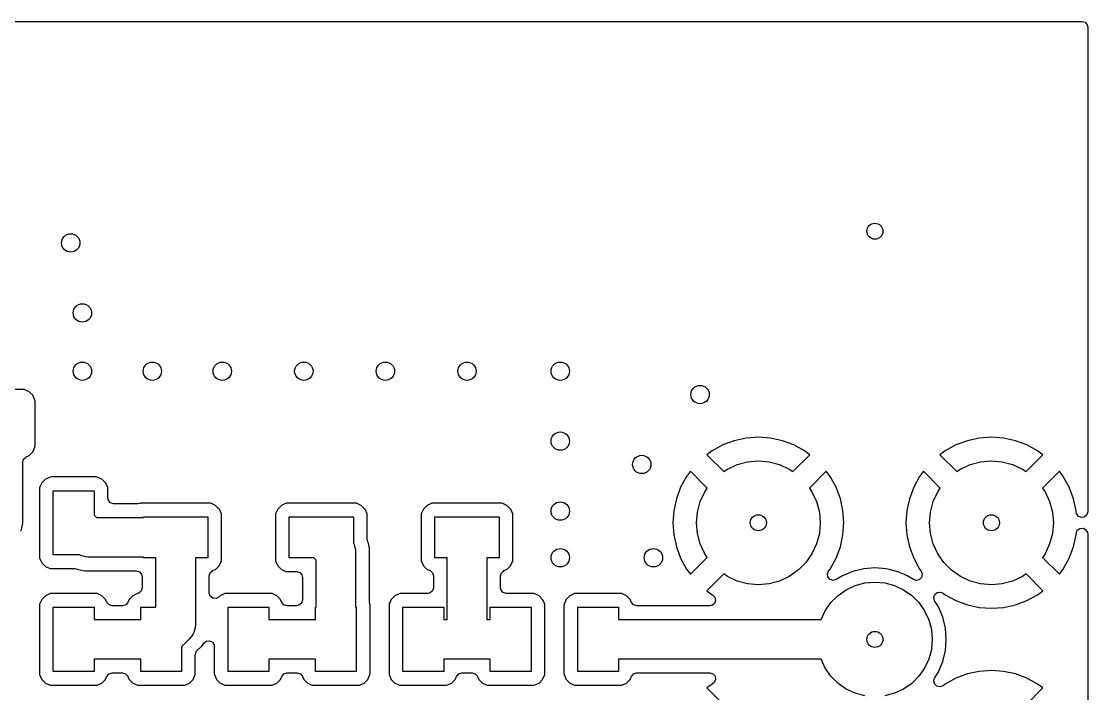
# Model space of a CAD drawing. Extents: x 4.84 to 7.21, y -4.81 to -3.25.
# Drawn here: x 6.294 to 7.209, y -3.825 to -3.248 of the extents above; entities that cross this region are included whole.
import ezdxf

# ---------------------------------------------------------------- set-up
doc = ezdxf.new("R2010")
doc.units = 0
doc.header["$MEASUREMENT"] = 0
doc.layers.add('BLACK', color=7, linetype='CONTINUOUS')

msp = doc.modelspace()

# ---------------------------------------------------------------- linework, layer by layer
at = {"layer": 'BLACK', "linetype": 'CONTINUOUS'}
for p, q in [((4.85139, -3.24803), (7.2037, -3.24803)), ((7.2037, -3.24803), (7.20638, -3.24882)), ((7.20638, -3.24882), (7.20821, -3.25093)), ((7.20821, -3.25093), (7.20866, -3.25299)), ((7.20866, -3.25299), (7.20866, -3.66864)), ((6.29533, -3.56373), (6.2368, -3.56373)), ((6.29632, -3.56384), (6.29533, -3.56373)), ((6.30037, -3.56563), (6.29632, -3.56384)), ((6.29632, -3.56384), (6.29632, -3.56384)), ((6.30349, -3.56876), (6.30037, -3.56563)), ((6.30037, -3.56563), (6.30037, -3.56563)), ((6.30466, -3.5714), (6.30349, -3.56876)), ((6.30528, -3.5728), (6.30466, -3.5714)), ((6.3054, -3.57379), (6.30528, -3.5728)), ((6.3054, -3.61232), (6.3054, -3.57379)), ((6.92606, -3.60472), (6.91563, -3.60547)), ((6.9365, -3.60547), (6.92606, -3.60472)), ((7.12606, -3.60472), (7.11563, -3.60547)), ((7.1365, -3.60547), (7.12606, -3.60472)), ((6.30349, -3.61736), (6.30528, -3.61331)), ((6.30528, -3.61331), (6.3054, -3.61232)), ((6.8956, -3.61135), (6.88642, -3.61636)), ((6.9054, -3.60769), (6.8956, -3.61135)), ((6.91563, -3.60547), (6.9054, -3.60769)), ((6.94673, -3.60769), (6.9365, -3.60547)), ((6.95653, -3.61135), (6.94673, -3.60769)), ((6.96571, -3.61636), (6.95653, -3.61135)), ((7.0956, -3.61135), (7.08642, -3.61636)), ((7.1054, -3.60769), (7.0956, -3.61135)), ((7.11563, -3.60547), (7.1054, -3.60769)), ((7.14673, -3.60769), (7.1365, -3.60547)), ((7.15653, -3.61135), (7.14673, -3.60769)), ((7.16571, -3.61636), (7.15653, -3.61135)), ((6.29562, -3.62348), (6.29773, -3.62165)), ((6.29773, -3.62165), (6.29779, -3.62162)), ((6.29779, -3.62162), (6.30037, -3.62049)), ((6.30037, -3.62049), (6.30349, -3.61736)), ((6.30037, -3.62049), (6.30037, -3.62049)), ((6.30037, -3.62049), (6.30037, -3.62049)), ((6.88642, -3.61636), (6.8819, -3.61975)), ((6.8819, -3.61975), (6.8819, -3.61975)), ((6.8819, -3.61975), (6.89637, -3.63422)), ((6.95576, -3.63422), (6.97023, -3.61975)), ((6.97023, -3.61975), (6.96571, -3.61636)), ((7.08642, -3.61636), (7.0819, -3.61975)), ((7.0819, -3.61975), (7.0819, -3.61975)), ((7.0819, -3.61975), (7.09637, -3.63422)), ((7.15576, -3.63422), (7.17023, -3.61975)), ((7.17023, -3.61975), (7.16571, -3.61636)), ((6.29483, -3.62616), (6.29562, -3.62348)), ((6.29483, -3.64879), (6.29483, -3.62616)), ((6.89637, -3.63422), (6.89949, -3.63203)), ((6.89949, -3.63203), (6.90789, -3.62811)), ((6.90789, -3.62811), (6.91684, -3.62572)), ((6.91684, -3.62572), (6.92606, -3.62491)), ((6.92606, -3.62491), (6.93529, -3.62572)), ((6.93529, -3.62572), (6.94424, -3.62811)), ((6.94424, -3.62811), (6.95264, -3.63203)), ((6.95264, -3.63203), (6.95576, -3.63422)), ((7.09637, -3.63422), (7.09949, -3.63203)), ((7.09949, -3.63203), (7.10789, -3.62811)), ((7.10789, -3.62811), (7.11684, -3.62572)), ((7.11684, -3.62572), (7.12606, -3.62491)), ((7.12606, -3.62491), (7.13529, -3.62572)), ((7.13529, -3.62572), (7.14424, -3.62811)), ((7.14424, -3.62811), (7.15264, -3.63203)), ((7.15264, -3.63203), (7.15576, -3.63422)), ((6.31426, -3.64063), (6.31114, -3.64376)), ((6.31831, -3.63884), (6.31426, -3.64063)), ((6.3193, -3.63873), (6.31831, -3.63884)), ((6.31831, -3.63884), (6.31831, -3.63884)), ((6.35783, -3.63873), (6.3193, -3.63873)), ((6.3193, -3.63873), (6.3193, -3.63873)), ((6.35882, -3.63884), (6.35783, -3.63873)), ((6.36287, -3.64063), (6.35882, -3.63884)), ((6.35882, -3.63884), (6.35882, -3.63884)), ((6.36599, -3.64376), (6.36287, -3.64063)), ((6.36287, -3.64063), (6.36287, -3.64063)), ((6.86437, -3.63841), (6.85936, -3.64759)), ((6.86775, -3.63389), (6.86437, -3.63841)), ((6.88222, -3.64836), (6.86775, -3.63389)), ((6.86775, -3.63389), (6.86775, -3.63389)), ((6.98438, -3.63389), (6.96991, -3.64836)), ((6.98776, -3.63841), (6.98438, -3.63389)), ((6.98438, -3.63389), (6.98438, -3.63389)), ((6.99277, -3.64759), (6.98776, -3.63841)), ((7.06437, -3.63841), (7.05936, -3.64759)), ((7.06775, -3.63389), (7.06437, -3.63841)), ((7.08222, -3.64836), (7.06775, -3.63389)), ((7.06775, -3.63389), (7.06775, -3.63389)), ((7.18438, -3.63389), (7.16991, -3.64836)), ((7.18776, -3.63841), (7.18438, -3.63389)), ((7.18438, -3.63389), (7.18438, -3.63389)), ((7.19277, -3.64759), (7.18776, -3.63841)), ((6.29483, -3.67273), (6.29483, -3.64879)), ((6.30935, -3.6478), (6.30923, -3.64879)), ((6.30923, -3.64879), (6.30923, -3.70732)), ((6.31114, -3.64376), (6.30935, -3.6478)), ((6.31114, -3.64376), (6.31114, -3.64376)), ((6.32106, -3.70556), (6.32106, -3.65056)), ((6.32106, -3.65056), (6.35606, -3.65056)), ((6.35606, -3.65056), (6.35606, -3.6716)), ((6.36693, -3.64588), (6.36599, -3.64376)), ((6.36778, -3.6478), (6.36693, -3.64588)), ((6.3679, -3.64879), (6.36778, -3.6478)), ((6.3679, -3.65683), (6.3679, -3.64879)), ((6.3679, -3.64879), (6.3679, -3.64879)), ((6.85936, -3.64759), (6.8557, -3.6574)), ((6.88004, -3.65148), (6.88222, -3.64836)), ((6.96991, -3.64836), (6.97209, -3.65148)), ((6.99643, -3.6574), (6.99277, -3.64759)), ((7.05936, -3.64759), (7.0557, -3.6574)), ((7.08004, -3.65148), (7.08222, -3.64836)), ((7.16991, -3.64836), (7.17209, -3.65148)), ((7.19643, -3.6574), (7.19277, -3.64759)), ((6.36834, -3.65889), (6.3679, -3.65683)), ((6.37017, -3.661), (6.36834, -3.65889)), ((6.8557, -3.6574), (6.85347, -3.66762)), ((6.87372, -3.66883), (6.87612, -3.65988)), ((6.87612, -3.65988), (6.88004, -3.65148)), ((6.97209, -3.65148), (6.97601, -3.65988)), ((6.97601, -3.65988), (6.97841, -3.66883)), ((6.99865, -3.66762), (6.99643, -3.6574)), ((7.0557, -3.6574), (7.05347, -3.66762)), ((7.07372, -3.66883), (7.07612, -3.65988)), ((7.07612, -3.65988), (7.08004, -3.65148)), ((7.17209, -3.65148), (7.17601, -3.65988)), ((7.17601, -3.65988), (7.17841, -3.66883)), ((7.19865, -3.66762), (7.19643, -3.6574)), ((6.37286, -3.66179), (6.37017, -3.661)), ((6.39375, -3.66179), (6.37286, -3.66179)), ((6.39545, -3.66143), (6.39375, -3.66179)), ((6.39561, -3.6614), (6.39545, -3.66144)), ((6.39545, -3.66144), (6.39545, -3.66143)), ((6.39576, -3.66137), (6.39561, -3.6614)), ((6.39581, -3.66134), (6.39576, -3.66137)), ((6.3968, -3.66123), (6.39581, -3.66134)), ((6.39581, -3.66134), (6.39581, -3.66134)), ((6.45533, -3.66123), (6.3968, -3.66123)), ((6.3968, -3.66123), (6.3968, -3.66123)), ((6.45632, -3.66134), (6.45533, -3.66123)), ((6.46037, -3.66313), (6.45632, -3.66134)), ((6.45632, -3.66134), (6.45632, -3.66134)), ((6.46349, -3.66626), (6.46037, -3.66313)), ((6.46037, -3.66313), (6.46037, -3.66313)), ((6.46359, -3.66648), (6.46349, -3.66626)), ((6.46528, -3.6703), (6.46359, -3.66648)), ((6.51364, -3.66626), (6.51185, -3.6703)), ((6.51676, -3.66313), (6.51364, -3.66626)), ((6.51364, -3.66626), (6.51364, -3.66626)), ((6.52081, -3.66134), (6.51676, -3.66313)), ((6.5218, -3.66123), (6.52081, -3.66134)), ((6.52081, -3.66134), (6.52081, -3.66134)), ((6.58033, -3.66123), (6.5218, -3.66123)), ((6.5218, -3.66123), (6.5218, -3.66123)), ((6.58132, -3.66134), (6.58033, -3.66123)), ((6.58537, -3.66313), (6.58132, -3.66134)), ((6.58132, -3.66134), (6.58132, -3.66134)), ((6.58849, -3.66626), (6.58537, -3.66313)), ((6.58537, -3.66313), (6.58537, -3.66313)), ((6.58859, -3.66648), (6.58849, -3.66626)), ((6.59028, -3.6703), (6.58859, -3.66648)), ((6.63864, -3.66626), (6.63685, -3.6703)), ((6.64176, -3.66313), (6.63864, -3.66626)), ((6.63864, -3.66626), (6.63864, -3.66626)), ((6.64581, -3.66134), (6.64176, -3.66313)), ((6.6468, -3.66123), (6.64581, -3.66134)), ((6.64581, -3.66134), (6.64581, -3.66134)), ((6.70533, -3.66123), (6.6468, -3.66123)), ((6.6468, -3.66123), (6.6468, -3.66123)), ((6.70632, -3.66134), (6.70533, -3.66123)), ((6.71037, -3.66313), (6.70632, -3.66134)), ((6.70632, -3.66134), (6.70632, -3.66134)), ((6.71349, -3.66626), (6.71037, -3.66313)), ((6.71037, -3.66313), (6.71037, -3.66313)), ((6.71359, -3.66648), (6.71349, -3.66626)), ((6.71528, -3.6703), (6.71359, -3.66648)), ((6.85347, -3.66762), (6.85273, -3.67806)), ((6.87292, -3.67806), (6.87372, -3.66883)), ((6.97841, -3.66883), (6.97921, -3.67806)), ((6.9994, -3.67806), (6.99865, -3.66762)), ((7.05347, -3.66762), (7.05273, -3.67806)), ((7.07292, -3.67806), (7.07372, -3.66883)), ((7.17841, -3.66883), (7.17921, -3.67806)), ((7.19875, -3.66899), (7.19865, -3.66762)), ((7.19894, -3.67003), (7.19875, -3.66899)), ((7.20866, -3.66864), (7.20787, -3.67132)), ((6.29483, -3.67839), (6.29483, -3.67273)), ((6.35606, -3.6716), (6.35808, -3.67362)), ((6.35808, -3.67362), (6.39856, -3.67362)), ((6.39856, -3.67362), (6.39856, -3.67306)), ((6.39856, -3.67306), (6.45356, -3.67306)), ((6.45356, -3.67306), (6.45356, -3.70806)), ((6.4654, -3.67129), (6.46528, -3.6703)), ((6.4654, -3.70982), (6.4654, -3.67129)), ((6.51185, -3.6703), (6.51173, -3.67129)), ((6.51173, -3.67129), (6.51173, -3.70982)), ((6.52356, -3.70806), (6.52356, -3.67306)), ((6.52356, -3.67306), (6.57856, -3.67306)), ((6.57856, -3.67306), (6.57856, -3.69545)), ((6.5904, -3.67129), (6.59028, -3.6703)), ((6.5904, -3.69167), (6.5904, -3.67129)), ((6.5904, -3.67129), (6.5904, -3.67129)), ((6.63685, -3.6703), (6.63673, -3.67129)), ((6.63673, -3.67129), (6.63673, -3.70982)), ((6.64856, -3.70806), (6.64856, -3.67306)), ((6.64856, -3.67306), (6.70356, -3.67306)), ((6.70356, -3.67306), (6.70356, -3.70806)), ((6.7154, -3.67129), (6.71528, -3.6703)), ((6.7154, -3.70982), (6.7154, -3.67129)), ((6.85273, -3.67806), (6.85347, -3.6885)), ((6.87372, -3.68729), (6.87292, -3.67806)), ((6.97921, -3.67806), (6.97841, -3.68729)), ((6.99865, -3.6885), (6.9994, -3.67806)), ((7.05273, -3.67806), (7.05347, -3.6885)), ((7.07372, -3.68729), (7.07292, -3.67806)), ((7.17921, -3.67806), (7.17841, -3.68729)), ((7.20045, -3.67239), (7.19894, -3.67003)), ((7.20299, -3.67355), (7.20045, -3.67239)), ((7.20576, -3.67315), (7.20299, -3.67355)), ((7.20787, -3.67132), (7.20576, -3.67315)), ((6.29327, -3.68505), (6.29373, -3.68395)), ((6.29373, -3.68395), (6.29483, -3.67839)), ((6.29373, -3.68395), (6.29373, -3.68395)), ((6.87612, -3.69624), (6.87372, -3.68729)), ((6.97841, -3.68729), (6.97601, -3.69624)), ((7.07612, -3.69624), (7.07372, -3.68729)), ((7.17841, -3.68729), (7.17601, -3.69624)), ((7.19865, -3.6885), (7.19875, -3.68713)), ((7.19875, -3.68713), (7.19973, -3.68451)), ((7.19973, -3.68451), (7.20197, -3.68283)), ((7.20197, -3.68283), (7.20476, -3.68263)), ((7.20476, -3.68263), (7.20721, -3.68397)), ((7.20721, -3.68397), (7.20855, -3.68643)), ((7.20855, -3.68643), (7.20866, -3.68748)), ((7.20866, -3.68748), (7.20866, -3.86864)), ((6.57856, -3.69545), (6.57921, -3.69658)), ((6.57921, -3.69658), (6.57961, -3.69806)), ((6.59077, -3.69357), (6.5904, -3.69167)), ((6.59123, -3.69467), (6.59077, -3.69357)), ((6.59227, -3.6999), (6.59123, -3.69467)), ((6.85347, -3.6885), (6.8557, -3.69872)), ((6.88004, -3.70463), (6.87612, -3.69624)), ((6.97601, -3.69624), (6.97209, -3.70463)), ((6.99643, -3.69872), (6.99865, -3.6885)), ((7.05347, -3.6885), (7.0557, -3.69872)), ((7.08004, -3.70463), (7.07612, -3.69624)), ((7.17601, -3.69624), (7.17209, -3.70463)), ((7.19643, -3.69872), (7.19865, -3.6885)), ((6.34346, -3.70556), (6.32106, -3.70556)), ((6.34458, -3.70621), (6.34346, -3.70556)), ((6.57961, -3.69806), (6.58018, -3.70018)), ((6.58018, -3.70018), (6.58036, -3.70085)), ((6.58036, -3.70085), (6.5805, -3.70306)), ((6.5805, -3.70306), (6.5805, -3.75056)), ((6.59233, -3.70022), (6.59227, -3.6999)), ((6.59233, -3.70023), (6.59233, -3.70022)), ((6.59233, -3.74575), (6.59233, -3.70023)), ((6.8557, -3.69872), (6.85936, -3.70852)), ((6.88222, -3.70776), (6.88004, -3.70463)), ((6.97209, -3.70463), (6.96678, -3.71222)), ((6.99277, -3.70852), (6.99643, -3.69872)), ((7.0557, -3.69872), (7.05936, -3.70852)), ((7.08535, -3.71222), (7.08004, -3.70463)), ((7.17209, -3.70463), (7.16991, -3.70776)), ((7.19277, -3.70852), (7.19643, -3.69872)), ((6.30923, -3.70732), (6.30923, -3.70732)), ((6.30923, -3.70732), (6.30935, -3.70831)), ((6.30935, -3.70831), (6.30935, -3.70831)), ((6.30935, -3.70831), (6.31114, -3.71236)), ((6.31114, -3.71236), (6.31426, -3.71549)), ((6.34672, -3.70678), (6.34458, -3.70621)), ((6.34885, -3.70735), (6.34672, -3.70678)), ((6.35106, -3.7075), (6.34885, -3.70735)), ((6.34885, -3.70735), (6.34885, -3.70735)), ((6.39856, -3.7075), (6.35106, -3.7075)), ((6.39856, -3.70806), (6.39856, -3.7075)), ((6.40913, -3.70806), (6.39856, -3.70806)), ((6.40913, -3.75056), (6.40913, -3.70806)), ((6.45356, -3.70806), (6.443, -3.70806)), ((6.443, -3.70806), (6.443, -3.76556)), ((6.46037, -3.71799), (6.46349, -3.71486)), ((6.46349, -3.71486), (6.46528, -3.71081)), ((6.46528, -3.71081), (6.4654, -3.70982)), ((6.51173, -3.70982), (6.51173, -3.70982)), ((6.51173, -3.70982), (6.51185, -3.71081)), ((6.51185, -3.71081), (6.51185, -3.71081)), ((6.51185, -3.71081), (6.51364, -3.71486)), ((6.51364, -3.71486), (6.51676, -3.71799)), ((6.54461, -3.70806), (6.52356, -3.70806)), ((6.54663, -3.71008), (6.54461, -3.70806)), ((6.54663, -3.75056), (6.54663, -3.71008)), ((6.63673, -3.70982), (6.63673, -3.70982)), ((6.63673, -3.70982), (6.63685, -3.71081)), ((6.63685, -3.71081), (6.63685, -3.71081)), ((6.63685, -3.71081), (6.63864, -3.71486)), ((6.63864, -3.71486), (6.64176, -3.71799)), ((6.65913, -3.70806), (6.64856, -3.70806)), ((6.65913, -3.76112), (6.65913, -3.70806)), ((6.70356, -3.70806), (6.693, -3.70806)), ((6.693, -3.70806), (6.693, -3.76112)), ((6.71037, -3.71799), (6.71349, -3.71486)), ((6.71349, -3.71486), (6.71528, -3.71081)), ((6.71528, -3.71081), (6.7154, -3.70982)), ((6.85936, -3.70852), (6.86437, -3.71771)), ((6.86775, -3.72223), (6.88222, -3.70776)), ((6.96678, -3.71222), (6.96023, -3.71877)), ((6.98776, -3.71771), (6.99277, -3.70852)), ((7.05936, -3.70852), (7.06437, -3.71771)), ((7.0919, -3.71877), (7.08535, -3.71222)), ((7.16991, -3.70776), (7.18438, -3.72223)), ((7.18776, -3.71771), (7.19277, -3.70852)), ((6.31426, -3.71549), (6.31426, -3.71549)), ((6.31426, -3.71549), (6.31426, -3.71549)), ((6.31426, -3.71549), (6.31831, -3.71727)), ((6.31831, -3.71727), (6.31831, -3.71727)), ((6.31831, -3.71727), (6.31849, -3.71729)), ((6.31849, -3.71729), (6.3193, -3.71739)), ((6.3193, -3.71739), (6.33967, -3.71739)), ((6.33967, -3.71739), (6.34157, -3.71777)), ((6.34157, -3.71777), (6.34267, -3.71822)), ((6.34267, -3.71822), (6.34267, -3.71822)), ((6.34267, -3.71822), (6.34267, -3.71822)), ((6.34267, -3.71822), (6.34823, -3.71933)), ((6.34823, -3.71933), (6.3539, -3.71933)), ((6.3539, -3.71933), (6.39233, -3.71933)), ((6.39233, -3.71933), (6.39502, -3.72012)), ((6.39502, -3.72012), (6.39685, -3.72223)), ((6.39685, -3.72223), (6.3973, -3.72429)), ((6.45483, -3.72366), (6.45562, -3.72098)), ((6.45483, -3.73808), (6.45483, -3.72366)), ((6.45562, -3.72098), (6.45773, -3.71915)), ((6.45773, -3.71915), (6.45779, -3.71912)), ((6.45779, -3.71912), (6.46037, -3.71799)), ((6.46037, -3.71799), (6.46037, -3.71799)), ((6.46037, -3.71799), (6.46037, -3.71799)), ((6.51676, -3.71799), (6.51676, -3.71799)), ((6.51676, -3.71799), (6.51676, -3.71799)), ((6.51676, -3.71799), (6.52081, -3.71977)), ((6.52081, -3.71977), (6.52081, -3.71977)), ((6.52081, -3.71977), (6.52099, -3.71979)), ((6.52099, -3.71979), (6.5218, -3.71989)), ((6.5218, -3.71989), (6.52983, -3.71989)), ((6.52983, -3.71989), (6.53252, -3.72068)), ((6.53252, -3.72068), (6.53435, -3.72279)), ((6.53435, -3.72279), (6.5348, -3.72485)), ((6.64176, -3.71799), (6.64176, -3.71799)), ((6.64176, -3.71799), (6.64434, -3.71912)), ((6.64434, -3.71912), (6.64647, -3.72093)), ((6.64647, -3.72093), (6.64729, -3.7236)), ((6.64729, -3.7236), (6.6473, -3.72366)), ((6.6473, -3.72366), (6.6473, -3.73377)), ((6.70483, -3.72366), (6.70562, -3.72098)), ((6.70483, -3.73377), (6.70483, -3.72366)), ((6.70562, -3.72098), (6.70773, -3.71915)), ((6.70773, -3.71915), (6.70779, -3.71912)), ((6.70779, -3.71912), (6.71037, -3.71799)), ((6.71037, -3.71799), (6.71037, -3.71799)), ((6.71037, -3.71799), (6.71037, -3.71799)), ((6.86437, -3.71771), (6.86775, -3.72223)), ((6.86775, -3.72223), (6.86775, -3.72223)), ((6.89637, -3.7219), (6.8819, -3.73637)), ((6.89949, -3.72409), (6.89637, -3.7219)), ((6.90789, -3.728), (6.89949, -3.72409)), ((6.95264, -3.72409), (6.94424, -3.728)), ((6.96023, -3.71877), (6.95264, -3.72409)), ((6.98544, -3.72173), (6.98637, -3.71957)), ((6.98578, -3.7245), (6.98544, -3.72173)), ((6.98637, -3.71957), (6.98776, -3.71771)), ((6.99827, -3.7235), (6.99293, -3.72677)), ((7.00714, -3.71982), (6.99827, -3.7235)), ((7.01649, -3.71758), (7.00714, -3.71982)), ((7.02606, -3.71683), (7.01649, -3.71758)), ((7.03564, -3.71758), (7.02606, -3.71683)), ((7.03832, -3.71822), (7.03564, -3.71758)), ((7.03564, -3.71758), (7.03564, -3.71758)), ((7.04499, -3.71982), (7.03832, -3.71822)), ((7.04727, -3.72077), (7.04499, -3.71982)), ((7.04499, -3.71982), (7.04499, -3.71982)), ((7.04499, -3.71982), (7.04499, -3.71982)), ((7.05157, -3.72255), (7.04727, -3.72077)), ((7.05386, -3.7235), (7.05157, -3.72255)), ((7.0592, -3.72677), (7.05386, -3.7235)), ((7.06437, -3.71771), (7.06576, -3.71957)), ((7.06576, -3.71957), (7.06674, -3.72219)), ((7.06674, -3.72219), (7.06615, -3.72492)), ((7.09949, -3.72409), (7.0919, -3.71877)), ((7.10789, -3.728), (7.09949, -3.72409)), ((7.15264, -3.72409), (7.14424, -3.728)), ((7.15576, -3.7219), (7.15264, -3.72409)), ((7.17023, -3.73637), (7.15576, -3.7219)), ((7.18438, -3.72223), (7.18776, -3.71771)), ((7.18438, -3.72223), (7.18438, -3.72223)), ((6.3973, -3.72429), (6.3973, -3.73397)), ((6.5348, -3.72485), (6.5348, -3.74433)), ((6.91684, -3.7304), (6.90789, -3.728)), ((6.92606, -3.73121), (6.91684, -3.7304)), ((6.93529, -3.7304), (6.92606, -3.73121)), ((6.94424, -3.728), (6.93529, -3.7304)), ((6.98757, -3.72666), (6.98578, -3.7245)), ((6.99023, -3.7275), (6.98757, -3.72666)), ((6.99293, -3.72677), (6.99023, -3.7275)), ((7.00146, -3.73544), (7.00923, -3.73181)), ((7.00923, -3.73181), (7.01752, -3.72959)), ((7.01752, -3.72959), (7.02606, -3.72885)), ((7.02606, -3.72885), (7.03461, -3.72959)), ((7.03461, -3.72959), (7.0429, -3.73181)), ((7.0429, -3.73181), (7.05067, -3.73544)), ((7.06144, -3.72749), (7.0592, -3.72677)), ((7.06417, -3.7269), (7.06144, -3.72749)), ((7.06615, -3.72492), (7.06417, -3.7269)), ((7.11684, -3.7304), (7.10789, -3.728)), ((7.12606, -3.73121), (7.11684, -3.7304)), ((7.13529, -3.7304), (7.12606, -3.73121)), ((7.14424, -3.728), (7.13529, -3.7304)), ((6.31426, -3.74063), (6.31114, -3.74376)), ((6.31831, -3.73884), (6.31426, -3.74063)), ((6.3193, -3.73873), (6.31831, -3.73884)), ((6.31831, -3.73884), (6.31831, -3.73884)), ((6.35783, -3.73873), (6.3193, -3.73873)), ((6.3193, -3.73873), (6.3193, -3.73873)), ((6.35882, -3.73884), (6.35783, -3.73873)), ((6.36287, -3.74063), (6.35882, -3.73884)), ((6.35882, -3.73884), (6.35882, -3.73884)), ((6.36599, -3.74376), (6.36287, -3.74063)), ((6.36287, -3.74063), (6.36287, -3.74063)), ((6.38926, -3.74063), (6.38614, -3.74376)), ((6.39331, -3.73884), (6.38926, -3.74063)), ((6.39364, -3.73875), (6.39331, -3.73884)), ((6.3944, -3.73848), (6.39364, -3.73875)), ((6.39651, -3.73665), (6.3944, -3.73848)), ((6.3973, -3.73397), (6.39651, -3.73665)), ((6.45485, -3.73844), (6.45483, -3.73808)), ((6.45582, -3.74105), (6.45485, -3.73844)), ((6.45806, -3.74273), (6.45582, -3.74105)), ((6.4633, -3.74159), (6.46085, -3.74293)), ((6.46426, -3.74063), (6.4633, -3.74159)), ((6.46831, -3.73884), (6.46426, -3.74063)), ((6.46426, -3.74063), (6.46426, -3.74063)), ((6.4693, -3.73873), (6.46831, -3.73884)), ((6.46831, -3.73884), (6.46831, -3.73884)), ((6.50783, -3.73873), (6.4693, -3.73873)), ((6.4693, -3.73873), (6.4693, -3.73873)), ((6.50882, -3.73884), (6.50783, -3.73873)), ((6.51287, -3.74063), (6.50882, -3.73884)), ((6.50882, -3.73884), (6.50882, -3.73884)), ((6.51599, -3.74376), (6.51287, -3.74063)), ((6.51287, -3.74063), (6.51287, -3.74063)), ((6.61426, -3.74063), (6.61114, -3.74376)), ((6.61831, -3.73884), (6.61426, -3.74063)), ((6.6193, -3.73873), (6.61831, -3.73884)), ((6.61831, -3.73884), (6.61831, -3.73884)), ((6.64233, -3.73873), (6.6193, -3.73873)), ((6.6193, -3.73873), (6.6193, -3.73873)), ((6.6444, -3.73828), (6.64233, -3.73873)), ((6.64651, -3.73645), (6.6444, -3.73828)), ((6.6473, -3.73377), (6.64651, -3.73645)), ((6.70528, -3.73583), (6.70483, -3.73377)), ((6.70711, -3.73794), (6.70528, -3.73583)), ((6.7098, -3.73873), (6.70711, -3.73794)), ((6.73283, -3.73873), (6.7098, -3.73873)), ((6.73382, -3.73884), (6.73283, -3.73873)), ((6.73283, -3.73873), (6.73283, -3.73873)), ((6.73787, -3.74063), (6.73382, -3.73884)), ((6.73382, -3.73884), (6.73382, -3.73884)), ((6.74099, -3.74376), (6.73787, -3.74063)), ((6.73787, -3.74063), (6.73787, -3.74063)), ((6.76426, -3.74063), (6.76114, -3.74376)), ((6.76831, -3.73884), (6.76426, -3.74063)), ((6.7693, -3.73873), (6.76831, -3.73884)), ((6.76831, -3.73884), (6.76831, -3.73884)), ((6.80783, -3.73873), (6.7693, -3.73873)), ((6.7693, -3.73873), (6.7693, -3.73873)), ((6.80882, -3.73884), (6.80783, -3.73873)), ((6.81287, -3.74063), (6.80882, -3.73884)), ((6.80882, -3.73884), (6.80882, -3.73884)), ((6.81599, -3.74376), (6.81287, -3.74063)), ((6.81287, -3.74063), (6.81287, -3.74063)), ((6.8819, -3.73637), (6.88642, -3.73975)), ((6.88642, -3.73975), (6.88682, -3.73997)), ((6.88682, -3.73997), (6.8888, -3.74195)), ((6.8888, -3.74195), (6.88939, -3.74468)), ((6.98837, -3.74643), (6.99443, -3.74036)), ((6.99443, -3.74036), (7.00146, -3.73544)), ((7.05067, -3.73544), (7.0577, -3.74036)), ((7.0577, -3.74036), (7.06376, -3.74643)), ((7.07662, -3.74222), (7.07747, -3.73956)), ((7.07735, -3.74492), (7.07662, -3.74222)), ((7.07747, -3.73956), (7.07962, -3.73778)), ((7.07962, -3.73778), (7.08239, -3.73744)), ((7.08239, -3.73744), (7.08455, -3.73836)), ((7.08455, -3.73836), (7.08642, -3.73975)), ((7.08642, -3.73975), (7.0956, -3.74477)), ((7.15653, -3.74477), (7.16571, -3.73975)), ((7.16571, -3.73975), (7.17023, -3.73637)), ((7.17023, -3.73637), (7.17023, -3.73637)), ((6.30935, -3.7478), (6.30923, -3.74879)), ((6.30923, -3.74879), (6.30923, -3.80732)), ((6.31114, -3.74376), (6.30935, -3.7478)), ((6.31114, -3.74376), (6.31114, -3.74376)), ((6.32106, -3.80556), (6.32106, -3.75056)), ((6.32106, -3.75056), (6.35606, -3.75056)), ((6.35606, -3.75056), (6.35606, -3.76112)), ((6.36713, -3.74633), (6.36599, -3.74376)), ((6.36599, -3.74376), (6.36599, -3.74376)), ((6.36716, -3.74639), (6.36713, -3.74633)), ((6.36899, -3.7485), (6.36716, -3.74639)), ((6.37167, -3.74929), (6.36899, -3.7485)), ((6.38046, -3.74929), (6.37167, -3.74929)), ((6.38052, -3.74929), (6.38046, -3.74929)), ((6.38319, -3.74847), (6.38052, -3.74929)), ((6.385, -3.74633), (6.38319, -3.74847)), ((6.38614, -3.74376), (6.385, -3.74633)), ((6.38614, -3.74376), (6.38614, -3.74376)), ((6.39606, -3.76112), (6.39606, -3.75056)), ((6.39606, -3.75056), (6.40913, -3.75056)), ((6.46085, -3.74293), (6.45806, -3.74273)), ((6.47106, -3.80556), (6.47106, -3.75056)), ((6.47106, -3.75056), (6.50606, -3.75056)), ((6.50606, -3.75056), (6.50606, -3.76112)), ((6.51713, -3.74633), (6.51599, -3.74376)), ((6.51599, -3.74376), (6.51599, -3.74376)), ((6.51716, -3.74639), (6.51713, -3.74633)), ((6.51899, -3.7485), (6.51716, -3.74639)), ((6.52167, -3.74929), (6.51899, -3.7485)), ((6.52983, -3.74929), (6.52167, -3.74929)), ((6.5319, -3.74884), (6.52983, -3.74929)), ((6.53401, -3.74701), (6.5319, -3.74884)), ((6.5348, -3.74433), (6.53401, -3.74701)), ((6.54606, -3.76112), (6.54606, -3.75056)), ((6.54606, -3.75056), (6.54663, -3.75056)), ((6.5805, -3.75056), (6.58106, -3.75056)), ((6.58106, -3.75056), (6.58106, -3.80556)), ((6.59269, -3.74744), (6.59233, -3.74575)), ((6.59273, -3.7476), (6.59268, -3.74744)), ((6.59268, -3.74744), (6.59269, -3.74744)), ((6.59276, -3.74775), (6.59273, -3.7476)), ((6.59278, -3.7478), (6.59276, -3.74775)), ((6.5929, -3.74879), (6.59278, -3.7478)), ((6.5929, -3.80733), (6.5929, -3.74879)), ((6.5929, -3.74879), (6.5929, -3.74879)), ((6.60935, -3.7478), (6.60923, -3.74879)), ((6.60923, -3.74879), (6.60923, -3.80732)), ((6.61114, -3.74376), (6.60935, -3.7478)), ((6.61114, -3.74376), (6.61114, -3.74376)), ((6.62106, -3.80556), (6.62106, -3.75056)), ((6.62106, -3.75056), (6.65606, -3.75056)), ((6.65606, -3.75056), (6.65606, -3.76112)), ((6.69606, -3.76112), (6.69606, -3.75056)), ((6.69606, -3.75056), (6.73106, -3.75056)), ((6.73106, -3.75056), (6.73106, -3.80556)), ((6.74168, -3.7453), (6.74099, -3.74376)), ((6.74278, -3.7478), (6.74168, -3.7453)), ((6.7429, -3.74879), (6.74278, -3.7478)), ((6.7429, -3.80733), (6.7429, -3.74879)), ((6.75935, -3.7478), (6.75923, -3.74879)), ((6.75923, -3.74879), (6.75923, -3.80732)), ((6.76114, -3.74376), (6.75935, -3.7478)), ((6.76114, -3.74376), (6.76114, -3.74376)), ((6.77106, -3.80556), (6.77106, -3.75056)), ((6.77106, -3.75056), (6.80606, -3.75056)), ((6.80606, -3.75056), (6.80606, -3.76112)), ((6.81713, -3.74633), (6.81599, -3.74376)), ((6.81599, -3.74376), (6.81599, -3.74376)), ((6.81716, -3.74639), (6.81713, -3.74633)), ((6.81899, -3.7485), (6.81716, -3.74639)), ((6.82167, -3.74929), (6.81899, -3.7485)), ((6.88444, -3.74929), (6.82167, -3.74929)), ((6.88618, -3.74898), (6.88444, -3.74929)), ((6.88841, -3.7473), (6.88618, -3.74898)), ((6.88939, -3.74468), (6.88841, -3.7473)), ((6.98345, -3.75345), (6.98837, -3.74643)), ((7.06376, -3.74643), (7.06868, -3.75345)), ((7.08062, -3.75026), (7.07735, -3.74492)), ((7.0843, -3.75914), (7.08062, -3.75026)), ((7.0956, -3.74477), (7.1054, -3.74842)), ((7.1054, -3.74842), (7.11563, -3.75065)), ((7.11563, -3.75065), (7.12606, -3.7514)), ((7.12606, -3.7514), (7.1365, -3.75065)), ((7.1365, -3.75065), (7.14673, -3.74842)), ((7.14673, -3.74842), (7.15653, -3.74477)), ((6.97987, -3.76112), (6.98345, -3.75345)), ((7.06868, -3.75345), (7.07231, -3.76123)), ((7.08654, -3.76848), (7.0843, -3.75914)), ((6.35606, -3.76112), (6.39606, -3.76112)), ((6.44286, -3.76777), (6.44171, -3.77204)), ((6.443, -3.76556), (6.44286, -3.76777)), ((6.50606, -3.76112), (6.54606, -3.76112)), ((6.65606, -3.76112), (6.65913, -3.76112)), ((6.693, -3.76112), (6.69606, -3.76112)), ((6.80606, -3.76112), (6.86356, -3.76112)), ((6.86356, -3.76112), (6.97987, -3.76112)), ((7.07231, -3.76123), (7.07453, -3.76951)), ((7.07453, -3.76951), (7.07528, -3.77806)), ((7.0873, -3.77806), (7.08654, -3.76848)), ((6.43804, -3.77754), (6.43106, -3.78451)), ((6.4395, -3.77587), (6.43804, -3.77754)), ((6.44098, -3.77331), (6.4395, -3.77587)), ((6.44171, -3.77204), (6.44098, -3.77331)), ((7.07528, -3.77806), (7.07453, -3.7866)), ((7.08654, -3.78764), (7.0873, -3.77806)), ((6.43106, -3.78451), (6.43106, -3.80556)), ((6.44368, -3.78879), (6.44435, -3.78796)), ((6.44435, -3.78796), (6.44516, -3.78715)), ((6.44516, -3.78715), (6.44841, -3.7839)), ((6.44841, -3.7839), (6.45015, -3.7813)), ((6.45015, -3.7813), (6.45229, -3.77951)), ((6.45229, -3.77951), (6.45507, -3.77916)), ((6.45507, -3.77916), (6.45759, -3.78036)), ((6.45759, -3.78036), (6.45906, -3.78274)), ((6.45906, -3.78274), (6.45923, -3.78405)), ((6.45923, -3.78405), (6.45923, -3.80732)), ((7.07453, -3.7866), (7.07231, -3.79489)), ((7.0843, -3.79698), (7.08654, -3.78764)), ((6.39606, -3.795), (6.35606, -3.795)), ((6.35606, -3.795), (6.35606, -3.80556)), ((6.39606, -3.80556), (6.39606, -3.795)), ((6.4429, -3.79147), (6.44368, -3.78879)), ((6.4429, -3.80733), (6.4429, -3.79147)), ((6.54606, -3.795), (6.50606, -3.795)), ((6.50606, -3.795), (6.50606, -3.80556)), ((6.54606, -3.80556), (6.54606, -3.795)), ((6.67606, -3.795), (6.65606, -3.795)), ((6.65606, -3.795), (6.65606, -3.80556)), ((6.69606, -3.795), (6.67606, -3.795)), ((6.69606, -3.80556), (6.69606, -3.795)), ((6.86356, -3.795), (6.80606, -3.795)), ((6.80606, -3.795), (6.80606, -3.80556)), ((6.97987, -3.795), (6.86356, -3.795)), ((6.98345, -3.80266), (6.97987, -3.795)), ((7.07231, -3.79489), (7.06868, -3.80266)), ((7.08062, -3.80586), (7.0843, -3.79698)), ((6.35606, -3.80556), (6.32106, -3.80556)), ((6.43106, -3.80556), (6.39606, -3.80556)), ((6.50606, -3.80556), (6.47106, -3.80556)), ((6.58106, -3.80556), (6.54606, -3.80556)), ((6.65606, -3.80556), (6.62106, -3.80556)), ((6.73106, -3.80556), (6.69606, -3.80556)), ((6.80606, -3.80556), (6.77106, -3.80556)), ((6.98837, -3.80969), (6.98345, -3.80266)), ((7.06868, -3.80266), (7.06376, -3.80969)), ((7.07737, -3.81116), (7.08062, -3.80586)), ((7.11563, -3.80547), (7.1054, -3.80769)), ((7.12606, -3.80472), (7.11563, -3.80547)), ((7.1365, -3.80547), (7.12606, -3.80472)), ((7.14673, -3.80769), (7.1365, -3.80547)), ((6.30923, -3.80732), (6.30923, -3.80733)), ((6.30923, -3.80733), (6.30935, -3.80831)), ((6.30935, -3.80831), (6.30935, -3.80831)), ((6.30935, -3.80831), (6.31114, -3.81236)), ((6.31114, -3.81236), (6.31426, -3.81549)), ((6.31426, -3.81549), (6.31426, -3.81549)), ((6.31426, -3.81549), (6.31426, -3.81549)), ((6.31426, -3.81549), (6.31831, -3.81727)), ((6.35882, -3.81727), (6.36287, -3.81549)), ((6.36287, -3.81549), (6.36599, -3.81236)), ((6.36599, -3.81236), (6.36652, -3.81116)), ((6.36652, -3.81116), (6.36713, -3.80979)), ((6.36713, -3.80979), (6.36893, -3.80765)), ((6.36893, -3.80765), (6.37161, -3.80683)), ((6.37161, -3.80683), (6.37167, -3.80683)), ((6.37167, -3.80683), (6.38046, -3.80683)), ((6.38046, -3.80683), (6.38314, -3.80762)), ((6.38314, -3.80762), (6.38497, -3.80973)), ((6.38497, -3.80973), (6.385, -3.80979)), ((6.385, -3.80979), (6.38614, -3.81236)), ((6.38614, -3.81236), (6.38614, -3.81236)), ((6.38614, -3.81236), (6.38926, -3.81549)), ((6.38926, -3.81549), (6.38926, -3.81549)), ((6.38926, -3.81549), (6.38926, -3.81549)), ((6.38926, -3.81549), (6.39331, -3.81727)), ((6.43382, -3.81727), (6.43787, -3.81549)), ((6.43787, -3.81549), (6.44099, -3.81236)), ((6.44099, -3.81236), (6.44278, -3.80831)), ((6.44278, -3.80831), (6.4429, -3.80733)), ((6.45923, -3.80732), (6.45923, -3.80733)), ((6.45923, -3.80733), (6.45935, -3.80831)), ((6.45935, -3.80831), (6.45935, -3.80831)), ((6.45935, -3.80831), (6.46114, -3.81236)), ((6.46114, -3.81236), (6.46426, -3.81549)), ((6.46426, -3.81549), (6.46426, -3.81549)), ((6.46426, -3.81549), (6.46426, -3.81549)), ((6.46426, -3.81549), (6.46831, -3.81727)), ((6.50882, -3.81727), (6.51287, -3.81549)), ((6.51287, -3.81549), (6.51599, -3.81236)), ((6.51599, -3.81236), (6.51652, -3.81116)), ((6.51652, -3.81116), (6.51713, -3.80979)), ((6.51713, -3.80979), (6.51893, -3.80765)), ((6.51893, -3.80765), (6.52161, -3.80683)), ((6.52161, -3.80683), (6.52167, -3.80683)), ((6.52167, -3.80683), (6.53046, -3.80683)), ((6.53046, -3.80683), (6.53314, -3.80762)), ((6.53314, -3.80762), (6.53497, -3.80973)), ((6.53497, -3.80973), (6.535, -3.80979)), ((6.535, -3.80979), (6.53614, -3.81236)), ((6.53614, -3.81236), (6.53614, -3.81236)), ((6.53614, -3.81236), (6.53926, -3.81549)), ((6.53926, -3.81549), (6.53926, -3.81549)), ((6.53926, -3.81549), (6.53926, -3.81549)), ((6.53926, -3.81549), (6.54331, -3.81727)), ((6.58382, -3.81727), (6.58787, -3.81549)), ((6.58787, -3.81549), (6.59099, -3.81236)), ((6.59099, -3.81236), (6.59278, -3.80831)), ((6.59278, -3.80831), (6.5929, -3.80733)), ((6.60923, -3.80732), (6.60923, -3.80733)), ((6.60923, -3.80733), (6.60935, -3.80831)), ((6.60935, -3.80831), (6.60935, -3.80831)), ((6.60935, -3.80831), (6.61114, -3.81236)), ((6.61114, -3.81236), (6.61426, -3.81549)), ((6.61426, -3.81549), (6.61426, -3.81549)), ((6.61426, -3.81549), (6.61426, -3.81549)), ((6.61426, -3.81549), (6.61831, -3.81727)), ((6.65882, -3.81727), (6.66287, -3.81549)), ((6.66287, -3.81549), (6.66599, -3.81236)), ((6.66599, -3.81236), (6.66652, -3.81116)), ((6.66652, -3.81116), (6.66713, -3.80979)), ((6.66713, -3.80979), (6.66893, -3.80765)), ((6.66893, -3.80765), (6.67161, -3.80683)), ((6.67161, -3.80683), (6.67167, -3.80683)), ((6.67167, -3.80683), (6.67323, -3.80683)), ((6.67323, -3.80683), (6.68046, -3.80683)), ((6.68046, -3.80683), (6.68314, -3.80762)), ((6.68314, -3.80762), (6.68497, -3.80973)), ((6.68497, -3.80973), (6.685, -3.80979)), ((6.685, -3.80979), (6.68614, -3.81236)), ((6.68614, -3.81236), (6.68614, -3.81236)), ((6.68614, -3.81236), (6.68926, -3.81549)), ((6.68926, -3.81549), (6.68926, -3.81549)), ((6.68926, -3.81549), (6.68926, -3.81549)), ((6.68926, -3.81549), (6.69331, -3.81727)), ((6.73382, -3.81727), (6.73787, -3.81549)), ((6.73787, -3.81549), (6.74099, -3.81236)), ((6.74099, -3.81236), (6.74278, -3.80831)), ((6.74278, -3.80831), (6.7429, -3.80733)), ((6.75923, -3.80732), (6.75923, -3.80733)), ((6.75923, -3.80733), (6.75935, -3.80831)), ((6.75935, -3.80831), (6.75935, -3.80831)), ((6.75935, -3.80831), (6.76114, -3.81236)), ((6.76114, -3.81236), (6.76426, -3.81549)), ((6.76426, -3.81549), (6.76426, -3.81549)), ((6.76426, -3.81549), (6.76426, -3.81549)), ((6.76426, -3.81549), (6.76831, -3.81727)), ((6.80882, -3.81727), (6.81287, -3.81549)), ((6.81287, -3.81549), (6.81599, -3.81236)), ((6.81599, -3.81236), (6.81652, -3.81116)), ((6.81652, -3.81116), (6.81713, -3.80979)), ((6.81713, -3.80979), (6.81893, -3.80765)), ((6.81893, -3.80765), (6.82161, -3.80683)), ((6.82161, -3.80683), (6.82167, -3.80683)), ((6.82167, -3.80683), (6.86073, -3.80683)), ((6.86073, -3.80683), (6.88444, -3.80683)), ((6.88444, -3.80683), (6.88713, -3.80762)), ((6.88819, -3.81504), (6.88682, -3.81614)), ((6.88713, -3.80762), (6.88896, -3.80973)), ((6.88935, -3.8125), (6.88819, -3.81504)), ((6.88896, -3.80973), (6.88935, -3.8125)), ((6.99443, -3.81576), (6.98837, -3.80969)), ((7.06376, -3.80969), (7.0577, -3.81576)), ((7.07663, -3.81343), (7.07735, -3.81119)), ((7.07723, -3.81616), (7.07663, -3.81343)), ((7.07735, -3.81119), (7.07737, -3.81116)), ((7.0956, -3.81135), (7.08642, -3.81636)), ((7.1054, -3.80769), (7.0956, -3.81135)), ((7.15653, -3.81135), (7.14673, -3.80769)), ((7.16571, -3.81636), (7.15653, -3.81135)), ((6.31831, -3.81727), (6.3193, -3.81739)), ((6.3193, -3.81739), (6.35783, -3.81739)), ((6.35783, -3.81739), (6.35882, -3.81727)), ((6.39331, -3.81727), (6.3943, -3.81739)), ((6.3943, -3.81739), (6.43283, -3.81739)), ((6.43283, -3.81739), (6.43382, -3.81727)), ((6.46831, -3.81727), (6.4693, -3.81739)), ((6.4693, -3.81739), (6.50783, -3.81739)), ((6.50783, -3.81739), (6.50882, -3.81727)), ((6.54331, -3.81727), (6.5443, -3.81739)), ((6.5443, -3.81739), (6.58283, -3.81739)), ((6.58283, -3.81739), (6.58382, -3.81727)), ((6.61831, -3.81727), (6.6193, -3.81739)), ((6.6193, -3.81739), (6.65783, -3.81739)), ((6.65783, -3.81739), (6.65882, -3.81727)), ((6.69331, -3.81727), (6.6943, -3.81739)), ((6.6943, -3.81739), (6.73283, -3.81739)), ((6.73283, -3.81739), (6.73382, -3.81727)), ((6.76831, -3.81727), (6.7693, -3.81739)), ((6.7693, -3.81739), (6.80783, -3.81739)), ((6.80783, -3.81739), (6.80882, -3.81727)), ((6.88642, -3.81636), (6.8819, -3.81975)), ((6.8819, -3.81975), (6.8819, -3.81975)), ((6.8819, -3.81975), (6.89637, -3.83422)), ((6.88682, -3.81614), (6.88642, -3.81636)), ((7.00146, -3.82068), (6.99443, -3.81576)), ((7.00923, -3.8243), (7.00146, -3.82068)), ((7.01752, -3.82652), (7.00923, -3.8243)), ((7.0429, -3.8243), (7.03461, -3.82652)), ((7.05067, -3.82068), (7.0429, -3.8243)), ((7.0577, -3.81576), (7.05067, -3.82068)), ((7.0792, -3.81814), (7.07723, -3.81616)), ((7.08194, -3.81873), (7.0792, -3.81814)), ((7.08455, -3.81776), (7.08194, -3.81873)), ((7.08642, -3.81636), (7.08455, -3.81776)), ((7.15576, -3.83422), (7.17023, -3.81975)), ((7.17023, -3.81975), (7.16571, -3.81636))]:
    msp.add_line(p, q, dxfattribs=at)
at = {"layer": 'BLACK'}
for centre, radius in [((7.02606, -3.42806), 0.00689), ((6.33606, -3.43806), 0.00787), ((6.34606, -3.49806), 0.00787), ((6.34606, -3.54806), 0.00787), ((6.40606, -3.54806), 0.00787), ((6.46606, -3.54806), 0.00787), ((6.53606, -3.54806), 0.00787), ((6.60606, -3.54806), 0.00787), ((6.67606, -3.54806), 0.00787), ((6.75606, -3.54806), 0.00787), ((6.87606, -3.56806), 0.00787), ((6.75606, -3.60806), 0.00787), ((6.82606, -3.62806), 0.00787), ((6.75606, -3.66806), 0.00787), ((6.92606, -3.67806), 0.00689), ((7.12606, -3.67806), 0.00689), ((6.75606, -3.70806), 0.00787), ((6.83606, -3.70806), 0.00787), ((7.02606, -3.77806), 0.00689)]:
    msp.add_circle(centre, radius, dxfattribs=at)

doc.saveas('drawing.dxf')
